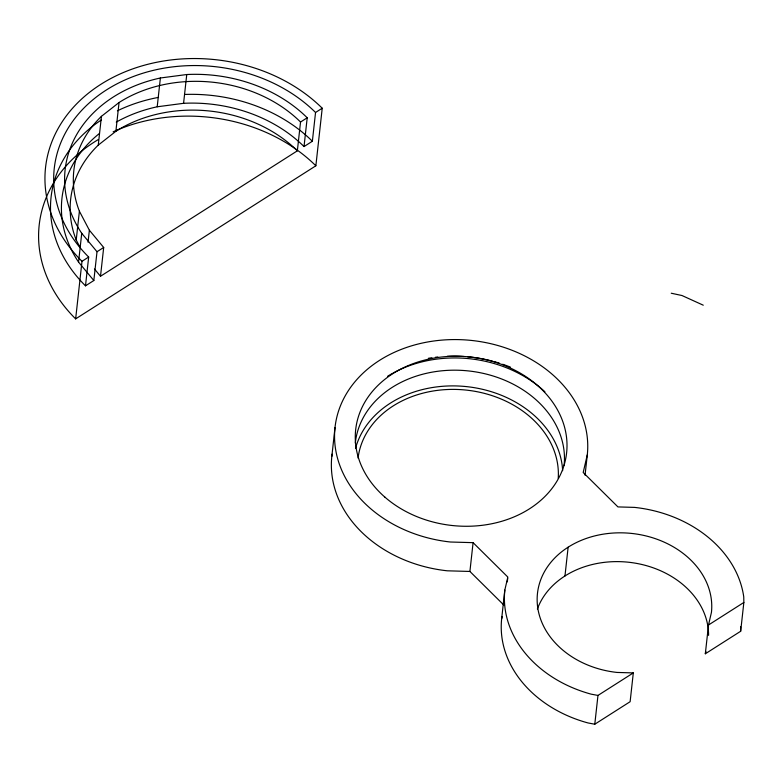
<?xml version="1.0" encoding="UTF-8"?>
<svg xmlns="http://www.w3.org/2000/svg" width="783" height="783" viewBox="0 0 783 783"><rect width="100%" height="100%" fill="white"/><g stroke="black" fill="none" stroke-linecap="round" stroke-linejoin="round"><path stroke-width="1.17" d="M80.101 247.408L76.215 240.019L79.396 211.224A129.068 103.082 6.3 0 1 101.447 116.324L119.055 102.514A129.068 103.082 6.3 0 1 300.535 122.031L307.21 117.783A137.818 110.07 6.3 0 0 186.755 74.532L160.388 77.987A137.818 110.07 6.3 0 0 81.735 233.305L78.554 262.099L93.833 280.52L85.494 285.834A148.76 118.801 6.3 0 1 101.203 120.053M75.648 318.877L82 261.297A157.51 125.789 6.3 0 1 100.753 84.388A157.51 125.789 6.3 0 1 322.224 108.22L315.862 165.79L75.648 318.877A157.51 125.789 6.3 0 1 98.364 139.521M76.215 240.019A129.068 103.082 6.3 0 1 98.267 145.119L101.447 116.324M88.048 242.221L89.37 230.222L79.396 211.224M85.494 285.834L88.675 257.039A148.76 118.801 6.3 0 1 106.38 89.967A148.76 118.801 6.3 0 1 315.549 112.468L322.224 108.22M93.833 280.52L97.014 251.725L81.735 233.305M98.267 145.119L115.874 131.299L119.055 102.514M300.535 122.031L297.354 150.825L100.508 276.262L103.689 247.477L89.37 230.222M116.266 122.119A137.818 110.07 6.3 0 1 157.207 106.782L160.388 77.987M157.207 106.782L183.574 103.317L186.755 74.532M183.574 103.317A137.818 110.07 6.3 0 1 304.029 146.568L307.21 117.783M304.029 146.568L312.368 141.253L315.549 112.468M331.816 456.46L334.997 427.675A126.885 101.33 6.3 0 1 471.826 340.478A126.885 101.33 6.3 0 1 587.299 454.815L585.048 475.212M503.792 605.005L469.908 571.453L473.089 542.658L450.47 542.012A126.885 101.33 6.3 0 1 334.997 427.675M587.299 454.815L583.188 472.501L617.944 506.914L634.573 507.394A120.318 96.094 6.3 0 1 743.752 596.93L743.85 602.47L740.669 631.255L705.326 653.776L708.507 624.991L711.453 612.306A87.5 69.883 6.3 0 0 631.812 533.448A87.5 69.883 6.3 0 0 537.451 593.583A87.5 69.883 6.3 0 0 617.082 672.44L633.31 672.91L630.129 701.695L594.786 724.216L588.004 722.944A120.318 96.094 6.3 0 1 501.649 618.864L504.82 590.079L507.844 577.071L473.089 542.658M507.315 581.877L507.707 578.275M564.964 575.975L568.135 547.19M594.786 724.216L597.967 695.431L633.31 672.91M501.649 618.864L502.197 616.505M705.326 653.776L705.865 651.476M82 261.297L88.675 257.039M97.014 251.725L103.689 247.477M708.507 624.991L743.85 602.47M469.908 571.453L447.289 570.807A126.885 101.33 6.3 0 1 332.09 454.15M597.967 695.431L591.175 694.159A120.318 96.094 6.3 0 1 504.82 590.079M671.246 293.224L682.003 295.534L703.261 305.194M94.479 269L100.508 276.262M740.601 626.821L740.669 631.255M537.383 608.998A87.5 69.883 6.3 0 1 633.604 562.889A87.5 69.883 6.3 0 1 708.586 635.385M355.511 448.385A105.01 83.859 6.3 0 1 466.805 386.645A105.01 83.859 6.3 0 1 562.654 470.671M358.056 458.075A100.625 80.365 6.3 0 1 465.679 390.032A100.625 80.365 6.3 0 1 558.23 478.393M387.634 376.251A113.76 90.848 6.3 0 1 392.792 373.217M393.849 372.639A113.76 90.848 6.3 0 1 544.919 391.794M355.296 443.1A105.01 83.859 6.3 0 1 468.537 370.936A105.01 83.859 6.3 0 1 564.103 465.562M428.36 358.311A122.51 97.836 6.3 0 1 431.864 357.753M435.387 357.273A122.51 97.836 6.3 0 1 437.756 356.999M447.24 356.294A122.51 97.836 6.3 0 1 464.035 356.51M467.627 356.803A122.51 97.836 6.3 0 1 492.429 361.159M493.574 361.462A122.51 97.836 6.3 0 1 499.29 363.136M502.676 364.242A122.51 97.836 6.3 0 1 510.457 367.149M113.134 131.818A157.51 125.789 6.3 0 1 315.862 165.79M78.554 262.099A137.818 110.07 6.3 0 1 99.431 133.453M115.874 131.299A129.068 103.082 6.3 0 1 297.354 150.825M117.421 110.804A148.76 118.801 6.3 0 1 158.538 97.376M184.759 94.459A148.76 118.801 6.3 0 1 312.368 141.253M384.874 497.117A106.097 84.73 6.3 0 0 562.869 468.811A106.097 84.73 6.3 0 0 435.691 357.811A106.097 84.73 6.3 0 0 384.874 497.117"/></g></svg>
